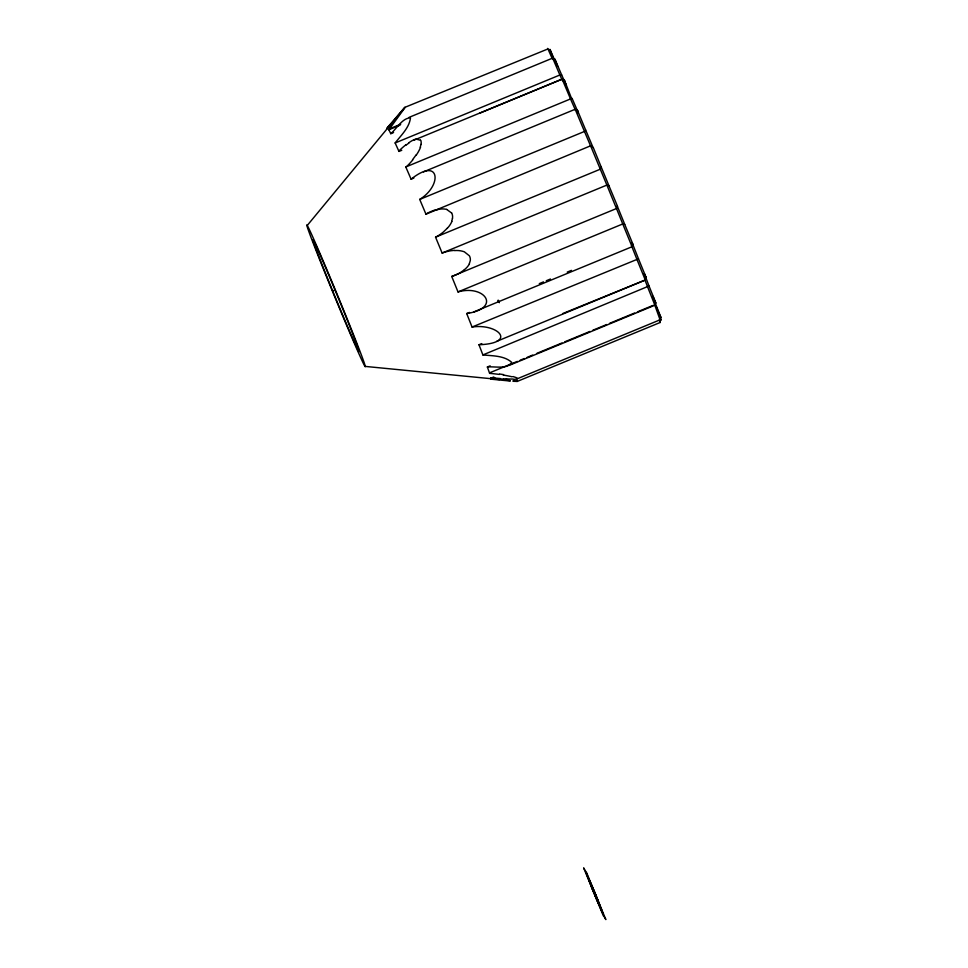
<?xml version="1.0" encoding="UTF-8"?>
<svg xmlns="http://www.w3.org/2000/svg" width="968" height="968" viewBox="0 0 968 968"><rect width="100%" height="100%" fill="white"/><g stroke="black" fill="none" stroke-linecap="round" stroke-linejoin="round"><path stroke-width="1.45" d="M547.864 48.969L404.818 107.375L387.333 127.643A136.04 2.831 67.6 0 0 387.381 128.696L389.608 126.034M513.209 381.283L517.239 381.416L660.188 322.477L659.293 319.888M591.448 146.64L590.698 146.228A136.04 2.831 67.6 0 0 584.466 131.454L575.173 109.263L575.403 110.062A136.04 2.831 67.6 0 0 570.539 99.002L562.106 79.037L562.638 80.707M405.12 107.448L389.523 128.889M452.492 218.344L451.717 221.273M421.007 144.413L420.209 147.221M644.918 275.13L644.373 273.883L644.228 274.609M631.959 243.5L632.116 242.786L632.503 243.646M591.896 146.894L593.336 147.729L601.249 167.113A134.346 2.795 67.6 0 1 609.066 186.05L617.415 206.039L616.495 208.531A136.04 2.831 67.6 0 1 622.751 223.959L632.08 246.779L631.656 246.029M601.249 167.161L600.293 169.206L435.552 237.172A136.04 2.831 67.6 0 1 442.122 253.047A53.639 47.783 65 0 1 450.919 250.748L454.561 250.337M517.36 361.391L489.445 372.91A136.04 2.831 67.6 0 0 487.364 367.005C494.612 366.146 507.813 369.691 511.685 362.322C504.134 355.51 492.482 355.921 482.887 354.941A136.04 2.831 67.6 0 0 478.978 344.753C517.832 343.277 497.806 323.118 472.057 327.039A136.04 2.831 67.6 0 0 466.709 313.571C502.077 308.054 484.508 284.302 458.009 291.925A136.04 2.831 67.6 0 0 451.741 276.497L616.495 208.531L617.463 206.39M617.257 206.015A134.346 2.795 67.6 0 1 624.711 224.358L632.915 244.202L632.019 246.743L473.872 311.902M496.669 341.377L645.245 280.03L646.116 277.477L638.481 258.807A134.346 2.795 67.6 0 0 632.673 244.178M644.373 273.883A134.346 2.795 67.6 0 1 649.008 285.996L655.82 302.851L654.888 305.222L509.071 365.432M654.537 304.412L660.079 319.851L660.89 317.25L655.3 303.286L654.949 303.783M469.286 263.816L470.266 260.67A7.199 6.268 57.3 0 0 469.383 255.806L464.301 251.777A25.906 22.736 58.6 0 0 454.609 250.591M552.837 58.77L552.643 58.056L559.879 74.996A136.04 2.831 67.6 0 1 561.924 79.497M416.155 154.868L412.537 159.744M607.287 185.239L606.875 185.082A136.04 2.831 67.6 0 0 600.293 169.206L590.601 145.805L425.956 214.194A136.04 2.831 67.6 0 0 419.713 199.42L584.466 131.454L585.664 130.039L577.4 110.195L578.307 112.808L577.388 112.203M307.219 225.483L404.818 107.375M388.894 129.651L388.821 129.748A136.04 2.831 67.6 0 1 390.782 133.681L393.565 132.531M390.721 124.727L390.164 125.38M391.544 123.747L390.999 124.4M391.822 123.42L393.468 121.508M390.782 133.681C396.686 128.647 402.373 117.939 410.48 117.854C409.355 127.728 400.97 135.399 395.138 142.962A136.04 2.831 67.6 0 1 398.961 151.444L401.756 150.294M395.912 118.713L396.456 118.108M447.301 228.23L443.235 232.126A53.663 47.517 80.8 0 1 435.564 237.208M513.004 380.847L517.299 381.404M464.422 269.757L460.006 272.843A53.651 46.972 47.1 0 1 451.705 276.424M565.736 84.76L564.308 79.957L571.568 98.506L405.786 166.968A136.04 2.831 67.6 0 1 411.085 179.189C439.968 156.151 442.654 185.348 419.713 199.42M406.076 145.115L408.992 142.974M649.008 285.996L482.887 354.941M575.186 109.263L423.476 171.881M409.065 117.37L552.68 58.092M388.144 126.663L390.915 125.513M387.333 127.643L390.128 126.493M389.596 128.804L400.704 124.219M388.797 129.773L399.966 125.174M395.138 142.962L559.879 74.996L561.658 74.972A134.346 2.795 67.6 0 1 566.207 85.051M479.741 113.159L562.154 79.11L413.421 140.396M411.085 179.189L413.868 178.039M442.122 253.047L606.875 185.082M458.009 291.925L622.751 223.959L624.711 224.358M466.709 313.571L469.504 312.422M539.309 283.624L543.496 281.894M546.291 280.744L550.477 279.014M567.236 272.105L571.423 270.374M472.057 327.039L638.481 258.807M478.978 344.753L481.774 343.604M487.364 367.005L490.159 365.844M520.155 360.229L524.341 358.511M527.136 357.349L532.715 355.05M536.913 353.32L562.033 342.95M564.828 341.801L589.96 331.431M592.755 330.282L606.718 324.522M609.513 323.373L634.633 313.003M637.428 311.853L652.783 305.513M493.825 376.963L491.03 378.125A136.04 2.831 67.6 0 1 491.079 379.178L510.354 381.053M491.079 379.178L493.874 378.016M492.337 379.299L495.108 378.149M660.067 319.815L517.142 378.827M562.783 313.535L645.293 280.018L636.799 259.073A136.04 2.831 67.6 0 0 631.463 245.606M434.16 210.443L437.584 209.512M332.665 290.872L335.339 290.061M416.663 139.271L420.499 140.227M514.117 379.335L516.101 379.141A7.381 1.428 7.9 0 0 517.348 378.246L516.731 377.871A8.095 1.585 8.1 0 0 515.944 377.508L513.004 376.552M503.904 379.117L501 378.936M365.009 366.388L499.548 379.529M504.026 379.964L510.003 380.557M499.548 374.011L503.578 374.616M516.549 380.92L517.432 381.235M555.208 62.315L555.051 61.129M446.744 209.487L451.548 212.936M607.42 185.299L609.114 186.025L606.9 185.118L616.507 208.556M547.719 48.4L552.244 58.685M660.164 322.465L659.644 321.449M660.95 317.613L659.607 314.709M645.245 280.03L644.906 279.389M655.82 303.008L654.925 301.133M583.752 868.115L583.777 868.139A240.064 4.997 67.6 0 0 586.233 871.757L605.847 919.588A240.064 4.997 67.6 0 0 603.379 915.946L583.74 868.115M654.453 304.363L654.925 305.271L647.628 286.976A136.04 2.831 67.6 0 0 645.099 280.357M660.636 319.367L661.108 320.251L660.333 318.012M645.16 275.674L646.213 277.852M654.719 300.661L653.981 298.979M659.353 314.14L658.821 312.894M552.341 56.955L552.619 57.596M653.715 298.35L652.831 296.256A134.346 2.795 67.6 0 1 653.775 298.906M591.884 885.865L587.685 876.56L591.339 886.361M658.53 312.216L657.611 310.038M597.256 900.724L603.185 914.203L597.353 899.042M591.92 885.756L593.336 889.302M592.839 888.128L586.426 873.499L592.259 888.66M553.2 58.963L553.49 59.665M596.276 898.401L601.927 911.142L597.813 900.204M597.111 900.591L595.768 897.191M593.082 888.503L593.844 890.5M657.296 309.276L656.643 307.727M593.662 889.907L596.651 897.142M595.26 895.981L595.937 897.784M594.267 891.346L596.058 895.702M594.751 894.747L595.344 896.356M554.482 59.726L549.945 49.32L551.107 52.587M594.739 894.904L592.38 889.132M553.793 59.278L552.353 55.72M594.243 893.512L591.254 886.361M657.829 311.708L658.119 312.434M596.373 896.646L597.232 898.57M596.869 897.856L597.8 899.962M557.653 66.356L557.096 64.977M556.83 64.311L555.124 59.883M561.658 74.972L554.858 58.987L555.027 59.605M551.808 54.377L551.324 53.155M497.951 300.322L498.617 302.089M572.015 98.264A134.346 2.795 67.6 0 1 578.307 112.808M585.664 130.039A134.346 2.795 67.6 0 1 593.082 147.608M656.8 308.465A134.346 2.795 67.6 0 1 656.812 308.877M500.347 378.524A53.676 6.244 5.7 0 1 490.897 377.738M506.639 379.214A38.018 5.687 6.2 0 1 503.808 379.057M513.209 379.045A24.757 3.92 6.4 0 1 506.082 378.863M503.239 375.064A26.281 5.457 7.4 0 1 512.06 376.794M489.566 373.358A53.506 14.048 6.5 0 1 499.379 374.434M469.432 263.913A24.442 21.465 52.3 0 1 464.374 269.685M451.935 221.406A24.442 21.381 85.5 0 1 447.325 228.254M451.62 212.875A7.321 6.268 88.3 0 1 452.467 218.332M437.596 209.596A25.894 22.228 -89.9 0 1 446.768 209.391M425.908 214.073A53.651 45.823 -83.3 0 1 434.136 210.334M412.719 159.974A53.663 35.187 -59.7 0 1 405.907 167.21M420.548 147.269A24.442 15.21 -59 0 1 416.325 155.013M420.56 140.154A7.321 4.308 -59.5 0 1 420.995 144.426M408.956 142.671A25.894 15.04 -58.5 0 1 416.772 138.799M398.804 151.081A53.651 29.197 -55.8 0 1 406.015 144.692M498.447 300.346A96.086 1.996 67.6 0 1 499.355 302.681M319.597 259.484A76.52 1.597 67.6 0 0 365.251 366.678A76.52 1.597 67.6 0 0 323.494 261.662A76.52 1.597 67.6 0 0 319.597 259.484M322.392 265.45A60.367 1.258 67.6 0 0 359.019 351.662A60.367 1.258 67.6 0 0 326.918 270.701A60.367 1.258 67.6 0 0 322.392 265.45"/></g></svg>
